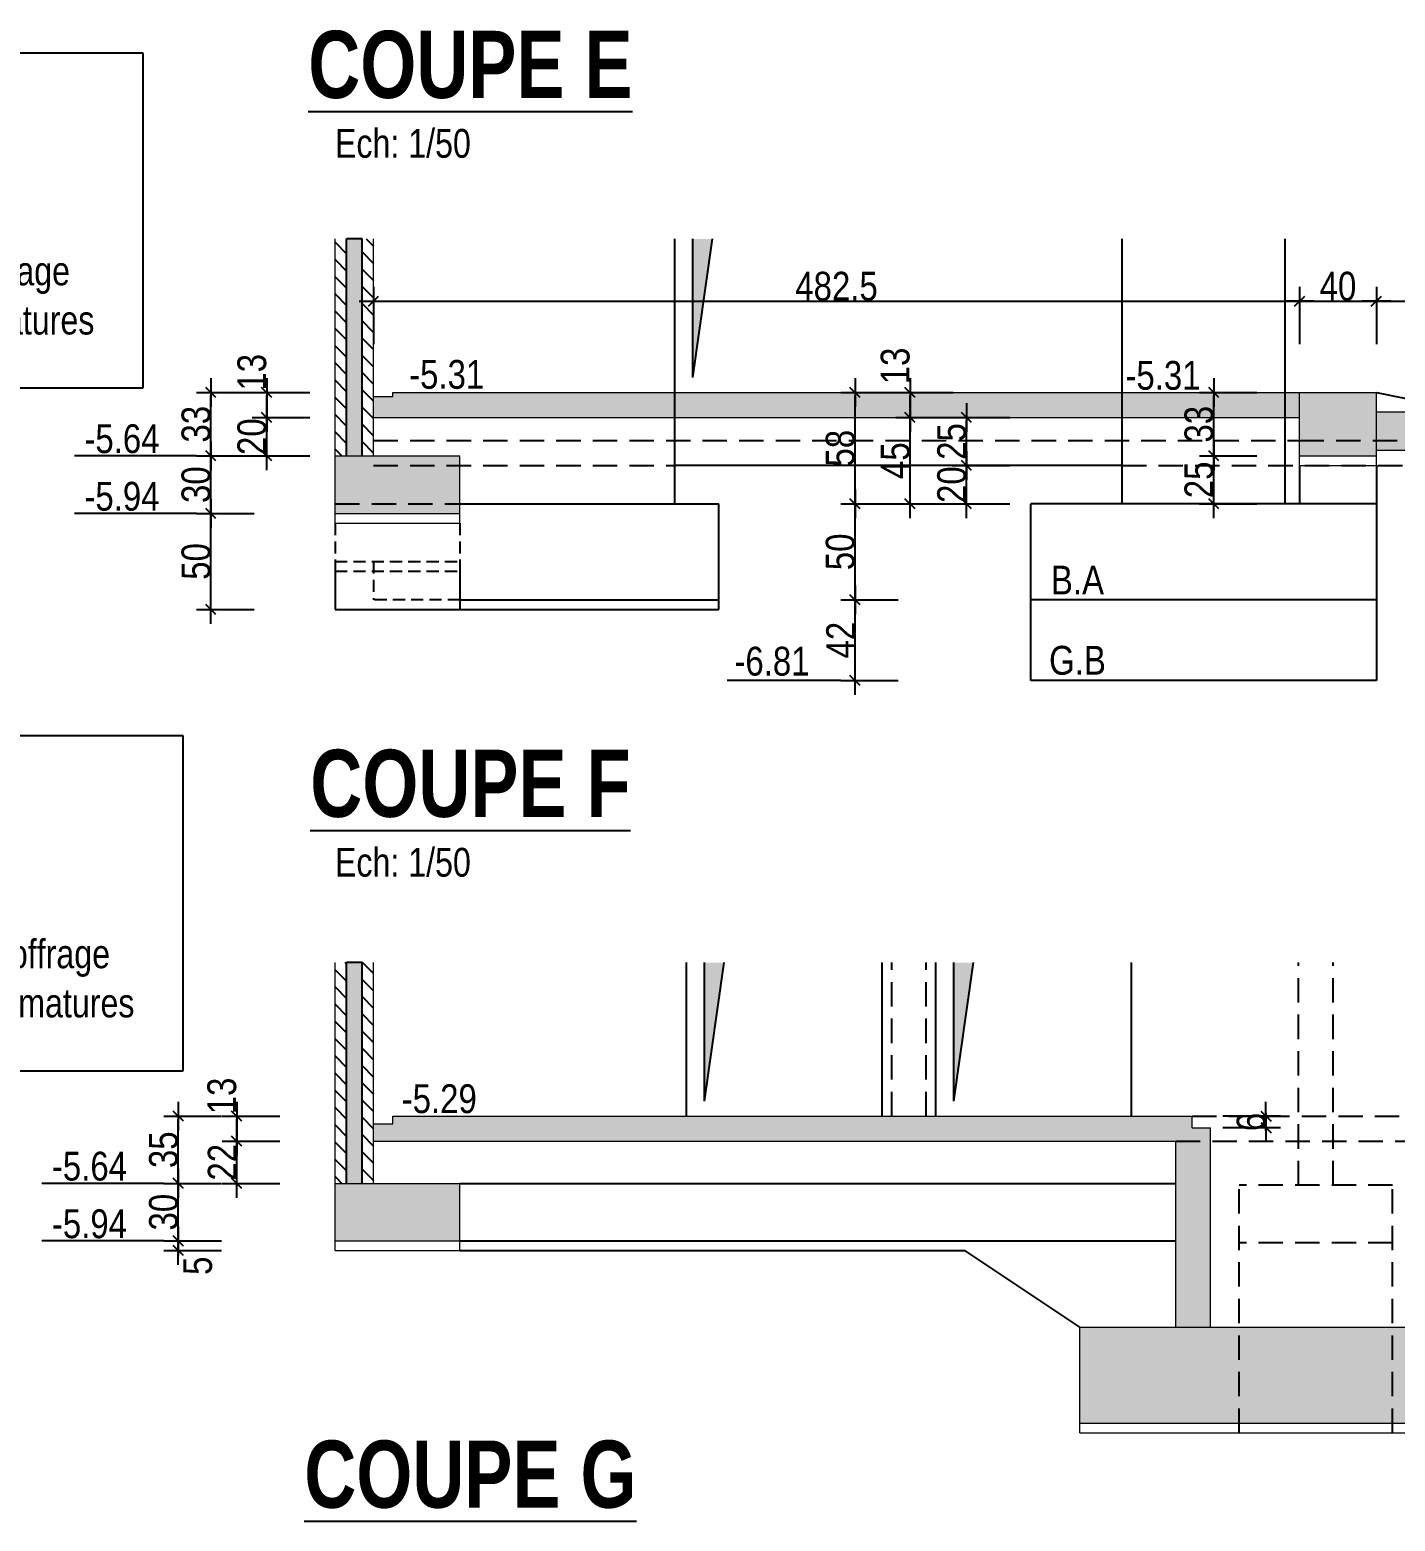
# Model space of a CAD drawing. Header units: centimetres. Extents: x 16433 to 114398, y -50094 to -12305.
# Drawn here: x 58659 to 59370, y -18329 to -17552 of the extents above; entities that cross this region are included whole.
import ezdxf
from ezdxf.enums import TextEntityAlignment as Align

# ---------------------------------------------------------------- set-up
doc = ezdxf.new("R2010")
doc.units = ezdxf.units.CM
doc.header["$LTSCALE"] = 0.5
doc.linetypes.add('CACHEX2', pattern=[19.05, 12.7, -6.35])
doc.layers.get('DEFPOINTS').update_dxf_attribs({"linetype": 'CONTINUOUS'})
for name, color, linetype in [('01_cote_gen', 4, 'CONTINUOUS'), ('01_linteaux', 2, 'CONTINUOUS'), ('01_poch_murs', 253, 'CONTINUOUS'), ('01_texte', 230, 'CONTINUOUS'), ('AA_COTES', 2, 'CONTINUOUS')]:
    doc.layers.add(name, color=color, linetype=linetype)
doc.layers.add('01_murs_coup', color=5, linetype='CONTINUOUS', lineweight=60)
doc.styles.add('ARIAL NA', font='ARIALN.TTF')
doc.styles.add('impact', font='impact.ttf')
doc.styles.add('MATTE_TXT', font='arial.ttf')
doc.styles.add('STYLE2', font='ARIALN.TTF')
doc.dimstyles.new('JB50', dxfattribs={"dimscale": 0.1, "dimtxt": 150, "dimasz": 15, "dimexe": 0.1, "dimexo": 0.1, "dimgap": 0.09, "dimtad": 1, "dimdec": 1, "dimdsep": 46, "dimtxsty": 'STYLE2', "dimblk1": 'BOND_G', "dimblk2": 'BOND_D', "dimsah": 1, "dimcen": 1.5, "dimdle": 0.01, "dimse1": 1, "dimse2": 1, "dimclrd": 4, "dimclre": 2, "dimclrt": 6, "dimazin": 2, "dimtfac": 2.333333, "dimtdec": 1, "dimtix": 1, "dimtmove": 2, "dimatfit": 3, "dimldrblk": 'BOND_G', "dimfxl": 1, "dimtolj": 1, "dimtzin": 0, "dimarcsym": 0})

# ---------------------------------------------------------------- blocks, each defined once
blk = doc.blocks.new('BOND_G')
at = {"layer": 'AA_COTES', "color": 0}
for p, q in [((0, -5), (0, 15)), ((5, 0), (-5, 0)), ((1.77, 1.77), (-1.77, -1.77))]:
    blk.add_line(p, q, dxfattribs=at)
blk = doc.blocks.new('BOND_D')
at = {"layer": 'AA_COTES', "color": 0}
for p, q in [((5, 0), (-5, 0)), ((-1.77, -1.77), (1.77, 1.77)), ((0, 5), (0, -15))]:
    blk.add_line(p, q, dxfattribs=at)
blk = doc.blocks.new('*D1518')
at = {"layer": '01_cote_gen', "color": 4, "lineweight": -2, "transparency": 16777216}
blk.add_line((58736.19, -18181.49), (58736.19, -18154.49), dxfattribs=at)
at = {"layer": 'DEFPOINTS', "color": 0, "transparency": 16777216}
for p in [(58736.19, -18152.99), (58789.09, -18152.99), (58758.69, -18182.99)]:
    blk.add_point(p, dxfattribs=at)
at = {"layer": '01_cote_gen', "color": 4, "lineweight": -2, "transparency": 16777216, "xscale": 1.5, "yscale": 1.5, "zscale": 1.5}
for name, p, rotation in [('BOND_D', (58736.19, -18152.99), 90), ('BOND_G', (58736.19, -18182.99), 270)]:
    blk.add_blockref(name, p, dxfattribs=dict(at, rotation=rotation))
at = {"layer": '01_cote_gen', "color": 6, "transparency": 16777216, "insert": (58728.52, -18167.99), "char_height": 15, "attachment_point": 5, "rotation": 90, "style": 'STYLE2'}
blk.add_mtext('\\A1;30', dxfattribs=at)
blk = doc.blocks.new('*D1519')
at = {"layer": '01_cote_gen', "color": 4, "lineweight": -2, "transparency": 16777216}
blk.add_line((58766.59, -18151.49), (58766.59, -18132.49), dxfattribs=at)
at = {"layer": 'DEFPOINTS', "color": 0, "transparency": 16777216}
for p in [(58766.59, -18130.99), (58890.99, -18130.99), (58789.09, -18152.99)]:
    blk.add_point(p, dxfattribs=at)
at = {"layer": '01_cote_gen', "color": 4, "lineweight": -2, "transparency": 16777216, "xscale": 1.5, "yscale": 1.5, "zscale": 1.5}
for name, p, rotation in [('BOND_D', (58766.59, -18130.99), 90), ('BOND_G', (58766.59, -18152.99), 270)]:
    blk.add_blockref(name, p, dxfattribs=dict(at, rotation=rotation))
at = {"layer": '01_cote_gen', "color": 6, "transparency": 16777216, "insert": (58759.05, -18141.99), "char_height": 15, "attachment_point": 5, "rotation": 90, "style": 'STYLE2'}
blk.add_mtext('\\A1;22', dxfattribs=at)
blk = doc.blocks.new('*D1520')
at = {"layer": '01_cote_gen', "color": 4, "lineweight": -2, "transparency": 16777216}
blk.add_line((58736.19, -18151.49), (58736.19, -18119.49), dxfattribs=at)
at = {"layer": 'DEFPOINTS', "color": 0, "transparency": 16777216}
for p in [(58736.19, -18117.99), (58789.09, -18117.99), (58789.09, -18152.99)]:
    blk.add_point(p, dxfattribs=at)
at = {"layer": '01_cote_gen', "color": 4, "lineweight": -2, "transparency": 16777216, "xscale": 1.5, "yscale": 1.5, "zscale": 1.5}
for name, p, rotation in [('BOND_D', (58736.19, -18117.99), 90), ('BOND_G', (58736.19, -18152.99), 270)]:
    blk.add_blockref(name, p, dxfattribs=dict(at, rotation=rotation))
at = {"layer": '01_cote_gen', "color": 6, "transparency": 16777216, "insert": (58728.52, -18135.49), "char_height": 15, "attachment_point": 5, "rotation": 90, "style": 'STYLE2'}
blk.add_mtext('\\A1;35', dxfattribs=at)
blk = doc.blocks.new('*D1521')
at = {"layer": '01_cote_gen', "color": 4, "lineweight": -2, "transparency": 16777216}
blk.add_line((58736.19, -18186.49), (58736.19, -18184.49), dxfattribs=at)
at = {"layer": 'DEFPOINTS', "color": 0, "transparency": 16777216}
for p in [(58736.19, -18182.99), (58758.69, -18182.99), (58758.69, -18187.99)]:
    blk.add_point(p, dxfattribs=at)
at = {"layer": '01_cote_gen', "color": 4, "lineweight": -2, "transparency": 16777216, "xscale": 1.5, "yscale": 1.5, "zscale": 1.5}
for name, p, rotation in [('BOND_D', (58736.19, -18182.99), 90), ('BOND_G', (58736.19, -18187.99), 270)]:
    blk.add_blockref(name, p, dxfattribs=dict(at, rotation=rotation))
at = {"layer": '01_cote_gen', "color": 6, "transparency": 16777216, "insert": (58746.33, -18195.91), "char_height": 15, "attachment_point": 5, "rotation": 90, "style": 'STYLE2'}
blk.add_mtext('\\A1;5', dxfattribs=at)
blk = doc.blocks.new('*D1522')
at = {"layer": '01_cote_gen', "color": 4, "lineweight": -2, "transparency": 16777216}
blk.add_line((58766.59, -18129.49), (58766.59, -18119.49), dxfattribs=at)
at = {"layer": 'DEFPOINTS', "color": 0, "transparency": 16777216}
for p in [(58766.59, -18117.99), (58789.09, -18117.99), (58783.47, -18130.99)]:
    blk.add_point(p, dxfattribs=at)
at = {"layer": '01_cote_gen', "color": 4, "lineweight": -2, "transparency": 16777216, "xscale": 1.5, "yscale": 1.5, "zscale": 1.5}
for name, p, rotation in [('BOND_D', (58766.59, -18117.99), 90), ('BOND_G', (58766.59, -18130.99), 270)]:
    blk.add_blockref(name, p, dxfattribs=dict(at, rotation=rotation))
at = {"layer": '01_cote_gen', "color": 6, "transparency": 16777216, "insert": (58758.92, -18107.46), "char_height": 15, "attachment_point": 5, "rotation": 90, "style": 'STYLE2'}
blk.add_mtext('\\A1;13', dxfattribs=at)
blk = doc.blocks.new('*D1523')
at = {"layer": '01_cote_gen', "color": 4, "lineweight": -2, "transparency": 16777216}
for p, q in [((59302.88, -18116.49), (59302.88, -18114.99)), ((59302.88, -18123.99), (59302.88, -18117.99)), ((59302.88, -18125.49), (59302.88, -18126.99))]:
    blk.add_line(p, q, dxfattribs=at)
at = {"layer": 'DEFPOINTS', "color": 0, "transparency": 16777216}
for p in [(59240.45, -18123.99), (59249.05, -18117.99), (59302.88, -18117.99)]:
    blk.add_point(p, dxfattribs=at)
at = {"layer": '01_cote_gen', "color": 4, "lineweight": -2, "transparency": 16777216, "xscale": 1.5, "yscale": 1.5, "zscale": 1.5}
for name, p, rotation in [('BOND_D', (59302.88, -18117.99), 270), ('BOND_G', (59302.88, -18123.99), 90)]:
    blk.add_blockref(name, p, dxfattribs=dict(at, rotation=rotation))
at = {"layer": '01_cote_gen', "color": 6, "transparency": 16777216, "insert": (59295.21, -18120.99), "char_height": 15, "attachment_point": 5, "rotation": 90, "style": 'STYLE2'}
blk.add_mtext('\\A1;6', dxfattribs=at)
blk = doc.blocks.new('*D1532')
at = {"layer": '01_cote_gen', "color": 4, "lineweight": -2, "transparency": 16777216}
blk.add_line((58753.13, -17772.51), (58753.13, -17742.51), dxfattribs=at)
at = {"layer": 'DEFPOINTS', "color": 0, "transparency": 16777216}
for p in [(58753.13, -17741.01), (58832.81, -17741.01), (58828.75, -17774.01)]:
    blk.add_point(p, dxfattribs=at)
at = {"layer": '01_cote_gen', "color": 4, "lineweight": -2, "transparency": 16777216, "xscale": 1.5, "yscale": 1.5, "zscale": 1.5}
for name, p, rotation in [('BOND_D', (58753.13, -17741.01), 90), ('BOND_G', (58753.13, -17774.01), 270)]:
    blk.add_blockref(name, p, dxfattribs=dict(at, rotation=rotation))
at = {"layer": '01_cote_gen', "color": 6, "transparency": 16777216, "insert": (58745.46, -17757.51), "char_height": 15, "attachment_point": 5, "rotation": 90, "style": 'STYLE2'}
blk.add_mtext('\\A1;33', dxfattribs=at)
blk = doc.blocks.new('*D1533')
at = {"layer": '01_cote_gen', "color": 4, "lineweight": -2, "transparency": 16777216}
blk.add_line((58753.13, -17802.51), (58753.13, -17775.51), dxfattribs=at)
at = {"layer": 'DEFPOINTS', "color": 0, "transparency": 16777216}
for p in [(58753.13, -17774.01), (58793.7, -17774.01), (58793.7, -17804.01)]:
    blk.add_point(p, dxfattribs=at)
at = {"layer": '01_cote_gen', "color": 4, "lineweight": -2, "transparency": 16777216, "xscale": 1.5, "yscale": 1.5, "zscale": 1.5}
for name, p, rotation in [('BOND_D', (58753.13, -17774.01), 90), ('BOND_G', (58753.13, -17804.01), 270)]:
    blk.add_blockref(name, p, dxfattribs=dict(at, rotation=rotation))
at = {"layer": '01_cote_gen', "color": 6, "transparency": 16777216, "insert": (58745.46, -17789.01), "char_height": 15, "attachment_point": 5, "rotation": 90, "style": 'STYLE2'}
blk.add_mtext('\\A1;30', dxfattribs=at)
blk = doc.blocks.new('*D1534')
at = {"layer": '01_cote_gen', "color": 4, "lineweight": -2, "transparency": 16777216}
blk.add_line((58753.13, -17852.51), (58753.13, -17805.51), dxfattribs=at)
at = {"layer": 'DEFPOINTS', "color": 0, "transparency": 16777216}
for p in [(58753.13, -17804.01), (58793.7, -17804.01), (58793.7, -17854.01)]:
    blk.add_point(p, dxfattribs=at)
at = {"layer": '01_cote_gen', "color": 4, "lineweight": -2, "transparency": 16777216, "xscale": 1.5, "yscale": 1.5, "zscale": 1.5}
for name, p, rotation in [('BOND_D', (58753.13, -17804.01), 90), ('BOND_G', (58753.13, -17854.01), 270)]:
    blk.add_blockref(name, p, dxfattribs=dict(at, rotation=rotation))
at = {"layer": '01_cote_gen', "color": 6, "transparency": 16777216, "insert": (58745.46, -17829.01), "char_height": 15, "attachment_point": 5, "rotation": 90, "style": 'STYLE2'}
blk.add_mtext('\\A1;50', dxfattribs=at)
blk = doc.blocks.new('*D1535')
at = {"layer": '01_cote_gen', "color": 4, "lineweight": -2, "transparency": 16777216}
blk.add_line((58782.23, -17772.51), (58782.23, -17755.51), dxfattribs=at)
at = {"layer": 'DEFPOINTS', "color": 0, "transparency": 16777216}
for p in [(58782.23, -17754.01), (58855.87, -17754.01), (58855.87, -17774.01)]:
    blk.add_point(p, dxfattribs=at)
at = {"layer": '01_cote_gen', "color": 4, "lineweight": -2, "transparency": 16777216, "xscale": 1.5, "yscale": 1.5, "zscale": 1.5}
for name, p, rotation in [('BOND_D', (58782.23, -17754.01), 90), ('BOND_G', (58782.23, -17774.01), 270)]:
    blk.add_blockref(name, p, dxfattribs=dict(at, rotation=rotation))
at = {"layer": '01_cote_gen', "color": 6, "transparency": 16777216, "insert": (58774.56, -17764.01), "char_height": 15, "attachment_point": 5, "rotation": 90, "style": 'STYLE2'}
blk.add_mtext('\\A1;20', dxfattribs=at)
blk = doc.blocks.new('*D1536')
at = {"layer": '01_cote_gen', "color": 4, "lineweight": -2, "transparency": 16777216}
blk.add_line((58782.23, -17752.51), (58782.23, -17742.51), dxfattribs=at)
at = {"layer": 'DEFPOINTS', "color": 0, "transparency": 16777216}
for p in [(58782.23, -17741.01), (58859.98, -17741.01), (58859.98, -17754.01)]:
    blk.add_point(p, dxfattribs=at)
at = {"layer": '01_cote_gen', "color": 4, "lineweight": -2, "transparency": 16777216, "xscale": 1.5, "yscale": 1.5, "zscale": 1.5}
for name, p, rotation in [('BOND_D', (58782.23, -17741.01), 90), ('BOND_G', (58782.23, -17754.01), 270)]:
    blk.add_blockref(name, p, dxfattribs=dict(at, rotation=rotation))
at = {"layer": '01_cote_gen', "color": 6, "transparency": 16777216, "insert": (58774.56, -17730.46), "char_height": 15, "attachment_point": 5, "rotation": 90, "style": 'STYLE2'}
blk.add_mtext('\\A1;13', dxfattribs=at)
blk = doc.blocks.new('*D1537')
at = {"layer": '01_cote_gen', "color": 4, "lineweight": -2, "transparency": 16777216}
blk.add_line((59088.8, -17797.51), (59088.8, -17742.51), dxfattribs=at)
at = {"layer": 'DEFPOINTS', "color": 0, "transparency": 16777216}
for p in [(59088.8, -17741.01), (59140.15, -17741.01), (59160.4, -17799.01)]:
    blk.add_point(p, dxfattribs=at)
at = {"layer": '01_cote_gen', "color": 4, "lineweight": -2, "transparency": 16777216, "xscale": 1.5, "yscale": 1.5, "zscale": 1.5}
for name, p, rotation in [('BOND_D', (59088.8, -17741.01), 90), ('BOND_G', (59088.8, -17799.01), 270)]:
    blk.add_blockref(name, p, dxfattribs=dict(at, rotation=rotation))
at = {"layer": '01_cote_gen', "color": 6, "transparency": 16777216, "insert": (59081.14, -17770.01), "char_height": 15, "attachment_point": 5, "rotation": 90, "style": 'STYLE2'}
blk.add_mtext('\\A1;58', dxfattribs=at)
blk = doc.blocks.new('*D1538')
at = {"layer": '01_cote_gen', "color": 4, "lineweight": -2, "transparency": 16777216}
blk.add_line((59117.43, -17797.51), (59117.43, -17755.51), dxfattribs=at)
at = {"layer": 'DEFPOINTS', "color": 0, "transparency": 16777216}
for p in [(59117.43, -17754.01), (59149.89, -17754.01), (59160.4, -17799.01)]:
    blk.add_point(p, dxfattribs=at)
at = {"layer": '01_cote_gen', "color": 4, "lineweight": -2, "transparency": 16777216, "xscale": 1.5, "yscale": 1.5, "zscale": 1.5}
for name, p, rotation in [('BOND_D', (59117.43, -17754.01), 90), ('BOND_G', (59117.43, -17799.01), 270)]:
    blk.add_blockref(name, p, dxfattribs=dict(at, rotation=rotation))
at = {"layer": '01_cote_gen', "color": 6, "transparency": 16777216, "insert": (59109.79, -17776.51), "char_height": 15, "attachment_point": 5, "rotation": 90, "style": 'STYLE2'}
blk.add_mtext('\\A1;45', dxfattribs=at)
blk = doc.blocks.new('*D1539')
at = {"layer": '01_cote_gen', "color": 4, "lineweight": -2, "transparency": 16777216}
blk.add_line((59117.43, -17752.51), (59117.43, -17742.51), dxfattribs=at)
at = {"layer": 'DEFPOINTS', "color": 0, "transparency": 16777216}
for p in [(59117.43, -17741.01), (59128.35, -17741.01), (59128.35, -17754.01)]:
    blk.add_point(p, dxfattribs=at)
at = {"layer": '01_cote_gen', "color": 4, "lineweight": -2, "transparency": 16777216, "xscale": 1.5, "yscale": 1.5, "zscale": 1.5}
for name, p, rotation in [('BOND_D', (59117.43, -17741.01), 90), ('BOND_G', (59117.43, -17754.01), 270)]:
    blk.add_blockref(name, p, dxfattribs=dict(at, rotation=rotation))
at = {"layer": '01_cote_gen', "color": 6, "transparency": 16777216, "insert": (59109.76, -17727.16), "char_height": 15, "attachment_point": 5, "rotation": 90, "style": 'STYLE2'}
blk.add_mtext('\\A1;13', dxfattribs=at)
blk = doc.blocks.new('*D1540')
at = {"layer": '01_cote_gen', "color": 4, "lineweight": -2, "transparency": 16777216}
blk.add_line((59146.88, -17797.51), (59146.88, -17780.51), dxfattribs=at)
at = {"layer": 'DEFPOINTS', "color": 0, "transparency": 16777216}
for p in [(59146.88, -17779.01), (59157.63, -17779.01), (59160.4, -17799.01)]:
    blk.add_point(p, dxfattribs=at)
at = {"layer": '01_cote_gen', "color": 4, "lineweight": -2, "transparency": 16777216, "xscale": 1.5, "yscale": 1.5, "zscale": 1.5}
for name, p, rotation in [('BOND_D', (59146.88, -17779.01), 90), ('BOND_G', (59146.88, -17799.01), 270)]:
    blk.add_blockref(name, p, dxfattribs=dict(at, rotation=rotation))
at = {"layer": '01_cote_gen', "color": 6, "transparency": 16777216, "insert": (59139.21, -17789.01), "char_height": 15, "attachment_point": 5, "rotation": 90, "style": 'STYLE2'}
blk.add_mtext('\\A1;20', dxfattribs=at)
blk = doc.blocks.new('*D1541')
at = {"layer": '01_cote_gen', "color": 4, "lineweight": -2, "transparency": 16777216}
blk.add_line((59146.88, -17777.51), (59146.88, -17755.51), dxfattribs=at)
at = {"layer": 'DEFPOINTS', "color": 0, "transparency": 16777216}
for p in [(59146.88, -17754.01), (59161.95, -17754.01), (59161.95, -17779.01)]:
    blk.add_point(p, dxfattribs=at)
at = {"layer": '01_cote_gen', "color": 4, "lineweight": -2, "transparency": 16777216, "xscale": 1.5, "yscale": 1.5, "zscale": 1.5}
for name, p, rotation in [('BOND_D', (59146.88, -17754.01), 90), ('BOND_G', (59146.88, -17779.01), 270)]:
    blk.add_blockref(name, p, dxfattribs=dict(at, rotation=rotation))
at = {"layer": '01_cote_gen', "color": 6, "transparency": 16777216, "insert": (59139.21, -17766.51), "char_height": 15, "attachment_point": 5, "rotation": 90, "style": 'STYLE2'}
blk.add_mtext('\\A1;25', dxfattribs=at)
blk = doc.blocks.new('*D1574')
at = {"layer": '01_cote_gen', "color": 4, "lineweight": -2, "transparency": 16777216}
blk.add_line((59275.7, -17797.51), (59275.7, -17775.51), dxfattribs=at)
at = {"layer": 'DEFPOINTS', "color": 0, "transparency": 16777216}
for p in [(59275.7, -17774.01), (59344.52, -17774.01), (59344.52, -17799.01)]:
    blk.add_point(p, dxfattribs=at)
at = {"layer": '01_cote_gen', "color": 4, "lineweight": -2, "transparency": 16777216, "xscale": 1.5, "yscale": 1.5, "zscale": 1.5}
for name, p, rotation in [('BOND_D', (59275.7, -17774.01), 90), ('BOND_G', (59275.7, -17799.01), 270)]:
    blk.add_blockref(name, p, dxfattribs=dict(at, rotation=rotation))
at = {"layer": '01_cote_gen', "color": 6, "transparency": 16777216, "insert": (59268.03, -17786.51), "char_height": 15, "attachment_point": 5, "rotation": 90, "style": 'STYLE2'}
blk.add_mtext('\\A1;25', dxfattribs=at)
blk = doc.blocks.new('*D1575')
at = {"layer": '01_cote_gen', "color": 4, "lineweight": -2, "transparency": 16777216}
blk.add_line((59275.7, -17772.51), (59275.7, -17742.51), dxfattribs=at)
at = {"layer": 'DEFPOINTS', "color": 0, "transparency": 16777216}
for p in [(59275.7, -17741.01), (59298.2, -17741.01), (59298.2, -17774.01)]:
    blk.add_point(p, dxfattribs=at)
at = {"layer": '01_cote_gen', "color": 4, "lineweight": -2, "transparency": 16777216, "xscale": 1.5, "yscale": 1.5, "zscale": 1.5}
for name, p, rotation in [('BOND_D', (59275.7, -17741.01), 90), ('BOND_G', (59275.7, -17774.01), 270)]:
    blk.add_blockref(name, p, dxfattribs=dict(at, rotation=rotation))
at = {"layer": '01_cote_gen', "color": 6, "transparency": 16777216, "insert": (59268.03, -17757.51), "char_height": 15, "attachment_point": 5, "rotation": 90, "style": 'STYLE2'}
blk.add_mtext('\\A1;33', dxfattribs=at)
blk = doc.blocks.new('*D1589')
at = {"layer": '01_cote_gen', "color": 4, "lineweight": -2, "transparency": 16777216}
blk.add_line((58839.39, -17693.38), (59318.9, -17693.38), dxfattribs=at)
at = {"layer": 'DEFPOINTS', "color": 0, "transparency": 16777216}
for p in [(59320.4, -17693.38), (58837.89, -17705.18), (59320.4, -17766.01)]:
    blk.add_point(p, dxfattribs=at)
at = {"layer": '01_cote_gen', "color": 4, "lineweight": -2, "transparency": 16777216, "xscale": 1.5, "yscale": 1.5, "zscale": 1.5, "rotation": 180}
blk.add_blockref('BOND_G', (58837.89, -17693.38), dxfattribs=at)
at = {"layer": '01_cote_gen', "color": 4, "lineweight": -2, "transparency": 16777216, "xscale": 1.5, "yscale": 1.5, "zscale": 1.5}
blk.add_blockref('BOND_D', (59320.4, -17693.38), dxfattribs=at)
at = {"layer": '01_cote_gen', "color": 6, "transparency": 16777216, "insert": (59079.14, -17685.71), "char_height": 15, "attachment_point": 5, "style": 'STYLE2'}
blk.add_mtext('\\A1;482.5', dxfattribs=at)
blk = doc.blocks.new('*D1590')
at = {"layer": '01_cote_gen', "color": 4, "lineweight": -2, "transparency": 16777216}
blk.add_line((59321.9, -17693.38), (59358.9, -17693.38), dxfattribs=at)
at = {"layer": 'DEFPOINTS', "color": 0, "transparency": 16777216}
for p in [(59360.4, -17693.38), (59320.4, -17741.01), (59360.4, -17741.01)]:
    blk.add_point(p, dxfattribs=at)
at = {"layer": '01_cote_gen', "color": 4, "lineweight": -2, "transparency": 16777216, "xscale": 1.5, "yscale": 1.5, "zscale": 1.5, "rotation": 180}
blk.add_blockref('BOND_G', (59320.4, -17693.38), dxfattribs=at)
at = {"layer": '01_cote_gen', "color": 4, "lineweight": -2, "transparency": 16777216, "xscale": 1.5, "yscale": 1.5, "zscale": 1.5}
blk.add_blockref('BOND_D', (59360.4, -17693.38), dxfattribs=at)
at = {"layer": '01_cote_gen', "color": 6, "transparency": 16777216, "insert": (59340.4, -17685.71), "char_height": 15, "attachment_point": 5, "style": 'STYLE2'}
blk.add_mtext('\\A1;40', dxfattribs=at)
blk = doc.blocks.new('*D1591')
at = {"layer": '01_cote_gen', "color": 4, "lineweight": -2, "transparency": 16777216}
blk.add_line((59361.9, -17693.38), (59808.9, -17693.38), dxfattribs=at)
at = {"layer": 'DEFPOINTS', "color": 0, "transparency": 16777216}
for p in [(59810.4, -17693.38), (59360.4, -17715.88), (59810.4, -17741.01)]:
    blk.add_point(p, dxfattribs=at)
at = {"layer": '01_cote_gen', "color": 4, "lineweight": -2, "transparency": 16777216, "xscale": 1.5, "yscale": 1.5, "zscale": 1.5, "rotation": 180}
blk.add_blockref('BOND_G', (59360.4, -17693.38), dxfattribs=at)
at = {"layer": '01_cote_gen', "color": 4, "lineweight": -2, "transparency": 16777216, "xscale": 1.5, "yscale": 1.5, "zscale": 1.5}
blk.add_blockref('BOND_D', (59810.4, -17693.38), dxfattribs=at)
at = {"layer": '01_cote_gen', "color": 6, "transparency": 16777216, "insert": (59585.4, -17685.71), "char_height": 15, "attachment_point": 5, "style": 'STYLE2'}
blk.add_mtext('\\A1;450', dxfattribs=at)
blk = doc.blocks.new('*D1605')
at = {"layer": '01_cote_gen', "color": 4, "lineweight": -2, "transparency": 16777216}
blk.add_line((59088.8, -17847.51), (59088.8, -17800.51), dxfattribs=at)
at = {"layer": 'DEFPOINTS', "color": 0, "transparency": 16777216}
for p in [(59088.8, -17799.01), (59184.08, -17799.01), (59184.08, -17849.01)]:
    blk.add_point(p, dxfattribs=at)
at = {"layer": '01_cote_gen', "color": 4, "lineweight": -2, "transparency": 16777216, "xscale": 1.5, "yscale": 1.5, "zscale": 1.5}
for name, p, rotation in [('BOND_D', (59088.8, -17799.01), 90), ('BOND_G', (59088.8, -17849.01), 270)]:
    blk.add_blockref(name, p, dxfattribs=dict(at, rotation=rotation))
at = {"layer": '01_cote_gen', "color": 6, "transparency": 16777216, "insert": (59081.14, -17824.01), "char_height": 15, "attachment_point": 5, "rotation": 90, "style": 'STYLE2'}
blk.add_mtext('\\A1;50', dxfattribs=at)
blk = doc.blocks.new('*D1606')
at = {"layer": '01_cote_gen', "color": 4, "lineweight": -2, "transparency": 16777216}
blk.add_line((59088.8, -17889.51), (59088.8, -17850.51), dxfattribs=at)
at = {"layer": 'DEFPOINTS', "color": 0, "transparency": 16777216}
for p in [(59088.8, -17849.01), (59204.77, -17849.01), (59204.77, -17891.01)]:
    blk.add_point(p, dxfattribs=at)
at = {"layer": '01_cote_gen', "color": 4, "lineweight": -2, "transparency": 16777216, "xscale": 1.5, "yscale": 1.5, "zscale": 1.5}
for name, p, rotation in [('BOND_D', (59088.8, -17849.01), 90), ('BOND_G', (59088.8, -17891.01), 270)]:
    blk.add_blockref(name, p, dxfattribs=dict(at, rotation=rotation))
at = {"layer": '01_cote_gen', "color": 6, "transparency": 16777216, "insert": (59081.26, -17870.01), "char_height": 15, "attachment_point": 5, "rotation": 90, "style": 'STYLE2'}
blk.add_mtext('\\A1;42', dxfattribs=at)

msp = doc.modelspace()

# ---------------------------------------------------------------- hatches: boundary and pattern name
at = {"layer": '01_linteaux'}
h = msp.add_hatch(dxfattribs=at)
h.set_pattern_fill('ANSI31', color=256, scale=2, angle=-90)
h.set_pattern_definition([(315, (-6428.507, 131.9855), (4.49012806, 4.49012806), [])])
h.paths.add_polyline_path([(58823.895, -17661.081), (58817.895, -17661.081), (58817.895, -17774.015), (58823.895, -17774.015)])
h.paths.add_polyline_path([(58837.895, -17660.983), (58831.895, -17660.983), (58831.895, -17774.015), (58837.895, -17774.015)])
h = msp.add_hatch(dxfattribs=at)
h.set_pattern_fill('ANSI31', color=256, scale=2, angle=-90)
h.set_pattern_definition([(315, (-6428.507, -246.988), (4.49012806, 4.49012806), [])])
h.paths.add_polyline_path([(58823.895, -18037.989), (58817.895, -18037.989), (58817.895, -18152.989), (58823.895, -18152.989)])
h.paths.add_polyline_path([(58837.895, -18037.989), (58831.895, -18037.989), (58831.895, -18152.989), (58837.895, -18152.989)])
at = {"layer": '01_poch_murs'}
h = msp.add_hatch(color=256, dxfattribs=at)
h.dxf.hatch_style = 1
h.paths.add_polyline_path([(58831.892, -17661.015), (58823.892, -17661.015), (58823.892, -17774.015), (58831.892, -17774.015)])
h = msp.add_hatch(color=256, dxfattribs=at)
h.dxf.hatch_style = 1
h.paths.add_polyline_path([(60797.903, -17754.015), (60777.903, -17754.015)], flags=17)
h.paths.add_polyline_path([(60767.903, -17689.79), (60357.894, -17689.79), (60357.894, -17707.015), (60767.903, -17707.015)])
h.paths.add_polyline_path([(60777.903, -17721.015), (60357.894, -17721.015), (60357.894, -17734.015), (60777.903, -17734.015)])
h.paths.add_polyline_path([(60797.903, -17754.015), (60732.903, -17754.015), (60732.903, -17784.015), (60797.903, -17784.015)])
h.paths.add_polyline_path([(60377.894, -17774.015), (60317.894, -17774.015), (60317.894, -17804.015), (60377.894, -17804.015)])
h.paths.add_polyline_path([(60357.894, -17774.015), (60337.894, -17774.015), (60337.894, -17774.015), (60357.894, -17774.015)], flags=16)
h.paths.add_polyline_path([(60337.894, -17741.015), (59850.396, -17741.015), (59850.396, -17754.015), (60337.894, -17754.015)])
h.paths.add_polyline_path([(59850.396, -17741.015), (59810.396, -17741.015), (59810.396, -17774.015), (59850.396, -17774.015)])
h.paths.add_polyline_path([(59810.396, -17751.015), (59360.401, -17751.015), (59360.401, -17771.015), (59810.396, -17771.015)])
h = msp.add_hatch(color=256, dxfattribs=at)
h.dxf.hatch_style = 1
h.paths.add_polyline_path([(58882.892, -17774.015), (58817.892, -17774.015), (58817.892, -17804.015), (58882.892, -17804.015)])
h.paths.add_polyline_path([(59320.396, -17741.015), (58847.892, -17741.015), (58847.892, -17743.015), (58837.892, -17743.015), (58837.892, -17754.015), (59320.396, -17754.015)])
h.paths.add_polyline_path([(59360.401, -17741.015), (59320.396, -17741.015), (59320.396, -17754.015), (59320.396, -17774.015), (59360.401, -17774.015)])
h = msp.add_hatch(color=256, dxfattribs=at)
h.dxf.hatch_style = 1
h.paths.add_polyline_path([(58831.895, -18037.989), (58823.895, -18037.989), (58823.895, -18152.989), (58831.895, -18152.989)])
h = msp.add_hatch(color=256, dxfattribs=at)
h.dxf.hatch_style = 1
h.paths.add_polyline_path([(59524.901, -18227.989), (59205.901, -18227.989), (59205.901, -18277.989), (59524.901, -18277.989)])
h.paths.add_polyline_path([(59273.901, -18123.989), (59264.401, -18123.989), (59264.401, -18117.989), (58847.895, -18117.989), (58847.895, -18121.989), (58837.895, -18121.989), (58837.895, -18130.989), (59255.901, -18130.989), (59255.901, -18227.989), (59273.901, -18227.989)])
h.paths.add_polyline_path([(58882.895, -18152.989), (58817.895, -18152.989), (58817.895, -18182.989), (58882.895, -18182.989)])
h.paths.add_polyline_path([(59850.396, -18121.132), (59622.896, -18122.989), (59616.896, -18122.989), (59616.896, -18126.989), (59612.896, -18126.989), (59612.896, -18152.989), (59572.896, -18152.989), (59572.896, -18126.989), (59568.896, -18126.989), (59568.896, -18122.989), (59562.896, -18122.989), (59474.901, -18120.989), (59474.901, -18140.994), (59562.896, -18142.994), (59562.896, -18162.989), (59622.896, -18162.989), (59622.896, -18142.989), (59810.396, -18141.459), (59810.396, -18153.989), (59850.396, -18153.989)])
h.paths.add_polyline_path([(60604.414, -18106.989), (60600.414, -18106.989), (60600.414, -18102.989), (60357.894, -18099.989), (59867.898, -18120.989), (59850.396, -18121.132), (59850.396, -18134.132), (59868.23, -18133.986), (60358.451, -18112.977), (60594.414, -18115.896), (60594.414, -18142.989), (60654.414, -18142.989), (60654.414, -18115.906), (60862.896, -18112.99), (60862.896, -18101.989), (60852.896, -18101.989), (60852.896, -18099.989), (60648.414, -18102.989), (60648.414, -18106.989), (60644.414, -18106.989), (60644.414, -18132.989), (60604.414, -18132.989)])

# ---------------------------------------------------------------- linework, layer by layer
at = {"layer": '01_linteaux'}
for p, q in [((58823.892, -17774.015), (58823.892, -17661.015)), ((58831.892, -17774.015), (58831.892, -17661.015)), ((58994.902, -17799.015), (58994.902, -17661.015)), ((59227.898, -17799.015), (59227.898, -17661.015)), ((59312.894, -17799.015), (59312.894, -17661.015)), ((59360.401, -17741.015), (59410.4, -17751.015)), ((59227.898, -17779.015), (58994.902, -17779.015)), ((59320.396, -17779.015), (59320.396, -17799.015)), ((59360.401, -17779.015), (59360.401, -17799.015)), ((58882.892, -17799.015), (59017.892, -17799.015)), ((59017.892, -17854.015), (59017.892, -17799.015)), ((59180.396, -17891.015), (59180.396, -17799.015)), ((59360.401, -17799.015), (59180.396, -17799.015)), ((59360.401, -17799.015), (59360.401, -17891.015)), ((58817.892, -17834.015), (58817.892, -17854.015)), ((58882.892, -17834.015), (58882.892, -17854.015)), ((58882.892, -17849.015), (59017.892, -17849.015)), ((59360.401, -17849.015), (59180.396, -17849.015)), ((58817.892, -17854.015), (59017.892, -17854.015)), ((59360.401, -17891.015), (59180.396, -17891.015)), ((58823.895, -18152.989), (58823.895, -18037.989)), ((58831.895, -18152.989), (58831.895, -18037.989)), ((59000.894, -18117.989), (59000.894, -18037.989)), ((59102.894, -18117.989), (59102.894, -18037.989)), ((59130.894, -18117.989), (59130.894, -18037.989)), ((59232.894, -18117.989), (59232.894, -18037.989)), ((58882.895, -18152.989), (59255.901, -18152.989)), ((58882.895, -18182.989), (59255.901, -18182.989)), ((58882.895, -18187.989), (59145.901, -18187.989)), ((59205.901, -18227.989), (59145.901, -18187.989))]:
    msp.add_line(p, q, dxfattribs=at)
at = {"layer": '01_linteaux', "linetype": 'CACHEX2', "ltscale": 2}
for p, q in [((58837.892, -17766.015), (59320.396, -17766.015)), ((59320.396, -17766.015), (59810.396, -17766.015)), ((58837.892, -17779.015), (58994.902, -17779.015)), ((59227.898, -17779.015), (59810.396, -17779.015)), ((58817.892, -17799.015), (58882.892, -17799.015)), ((59107.894, -18117.989), (59107.894, -18037.989)), ((59125.894, -18117.989), (59125.894, -18037.989)), ((59319.894, -18153.989), (59319.894, -18037.989)), ((59337.894, -18153.989), (59337.894, -18037.989)), ((59264.401, -18117.989), (59474.901, -18117.989)), ((59255.901, -18130.989), (59474.901, -18130.989)), ((59288.894, -18282.989), (59288.894, -18153.989)), ((59368.879, -18153.989), (59288.894, -18153.989)), ((59368.879, -18282.989), (59368.879, -18153.989)), ((59368.879, -18183.989), (59288.894, -18183.989))]:
    msp.add_line(p, q, dxfattribs=at)
at = {"layer": '01_linteaux', "linetype": 'CACHEX2'}
for p, q in [((58817.892, -17809.015), (58817.892, -17834.015)), ((58882.892, -17809.015), (58882.892, -17834.015)), ((58817.892, -17829.015), (58882.892, -17829.015)), ((58837.892, -17829.015), (58837.892, -17849.015)), ((58817.892, -17834.015), (58882.892, -17834.015)), ((58882.892, -17849.015), (58837.892, -17849.015))]:
    msp.add_line(p, q, dxfattribs=at)
at = {"layer": '01_murs_coup', "linetype": 'Continuous', "lineweight": 0}
for p, q in [((58817.892, -17809.015), (58817.892, -17661.015)), ((58837.892, -17774.015), (58837.892, -17661.015)), ((58837.892, -17743.015), (58847.892, -17743.015)), ((58847.892, -17741.015), (59360.401, -17741.015)), ((58847.892, -17743.015), (58847.892, -17741.015)), ((59320.396, -17779.015), (59320.396, -17741.015)), ((59360.401, -17779.015), (59360.401, -17741.015)), ((59360.401, -17751.015), (59810.396, -17751.015)), ((58837.892, -17754.015), (59320.396, -17754.015)), ((58817.892, -17774.015), (58882.892, -17774.015)), ((58882.892, -17809.015), (58882.892, -17774.015)), ((59320.396, -17774.015), (59360.401, -17774.015)), ((59360.401, -17771.015), (59810.396, -17771.015)), ((59320.396, -17779.015), (59360.401, -17779.015)), ((58817.892, -17804.015), (58882.892, -17804.015)), ((58817.892, -17809.015), (58882.892, -17809.015)), ((58817.895, -18187.989), (58817.895, -18037.989)), ((58837.895, -18152.989), (58837.895, -18037.989)), ((58837.895, -18121.989), (58847.895, -18121.989)), ((58847.895, -18117.989), (59264.401, -18117.989)), ((58847.895, -18121.989), (58847.895, -18117.989)), ((59264.401, -18123.989), (59264.401, -18117.989)), ((59264.401, -18123.989), (59273.901, -18123.989)), ((59273.901, -18227.989), (59273.901, -18123.989)), ((58837.895, -18130.989), (59255.901, -18130.989)), ((59255.901, -18227.989), (59255.901, -18130.989)), ((58817.895, -18152.989), (58882.895, -18152.989)), ((58882.895, -18187.989), (58882.895, -18152.989)), ((58817.895, -18182.989), (58882.895, -18182.989)), ((58817.895, -18187.989), (58882.895, -18187.989)), ((59205.901, -18227.989), (59524.901, -18227.989)), ((59205.901, -18282.989), (59205.901, -18227.989)), ((59205.901, -18277.989), (59524.901, -18277.989)), ((59205.901, -18282.989), (59524.901, -18282.989))]:
    msp.add_line(p, q, dxfattribs=at)
at = {"layer": '01_poch_murs'}
for p, q in [((58831.892, -17661.015), (58823.892, -17661.015)), ((59004.343, -17733.114), (59004.343, -17661.015)), ((59004.343, -17733.114), (59014.584, -17661.015)), ((58831.895, -18037.989), (58823.895, -18037.989)), ((59010.335, -18110.087), (59010.335, -18037.989)), ((59010.335, -18110.087), (59020.576, -18037.989)), ((59140.335, -18110.087), (59140.335, -18037.989)), ((59140.335, -18110.087), (59150.576, -18037.989))]:
    msp.add_line(p, q, dxfattribs=at)
for points in [[(59004.343, -17661.015), (59004.343, -17733.114), (59014.584, -17661.015)], [(59010.335, -18037.989), (59010.335, -18110.087), (59020.576, -18037.989)], [(59140.335, -18037.989), (59140.335, -18110.087), (59150.576, -18037.989)]]:
    msp.add_solid(points, dxfattribs=at)
at = {"layer": '01_texte'}
for p, q in [((58394.503, -17564), (58717.749, -17564)), ((58717.749, -17564), (58717.749, -17738.741)), ((58717.749, -17738.741), (58394.503, -17738.741)), ((58745.627, -17774.015), (58682.091, -17774.015)), ((58745.627, -17804.015), (58682.091, -17804.015)), ((59081.304, -17891.015), (59022.098, -17891.015)), ((58415.374, -17919.745), (58738.621, -17919.745)), ((58738.621, -17919.745), (58738.621, -18094.485)), ((58738.621, -18094.485), (58415.374, -18094.485)), ((58728.689, -18152.989), (58665.154, -18152.989)), ((58728.689, -18182.989), (58665.154, -18182.989))]:
    msp.add_line(p, q, dxfattribs=at)

# ---------------------------------------------------------------- texts
at = {"layer": '01_texte', "style": 'impact'}
for s, p in [('%%UCOUPE E', (58888.38, -17598.083)), ('%%UCOUPE F', (58888.38, -17972.6)), ('%%UCOUPE G', (58888.38, -18332.474))]:
    msp.add_text(s, height=35, dxfattribs=at).set_placement(p, align=Align.BOTTOM_CENTER)
at = {"layer": '01_texte', "style": 'MATTE_TXT', "width": 0.8}
for s, p in [('Ech: 1/50', (58853.2, -17623.2)), ('Voir PLANS N° VBP1 ind 0 Coffrage', (58544.561, -17689.676)), ('  N° VBP2 ind 0 Armatures', (58593.149, -17715.281)), ('Ech: 1/50', (58853.2, -17997.717)), ('Voir PLANS N° VBP1 ind 0 Coffrage', (58565.432, -18045.42)), ('  N° VBP2 ind 0 Armatures', (58614.02, -18071.025))]:
    msp.add_text(s, height=15, dxfattribs=at).set_placement(p, align=Align.BOTTOM_CENTER)
at = {"layer": '01_texte', "style": 'ARIAL NA'}
for s, p in [('-5.31', (58856.441, -17739.055)), ('-5.31', (59229.64, -17739.56)), ('-5.64', (58687.243, -17772.56)), ('-5.94', (58687.243, -17802.56)), ('B.A', (59190.833, -17846.219)), ('-6.81', (59025.927, -17888.465)), ('G.B', (59189.879, -17888.003)), ('-5.29', (58852.567, -18116.391)), ('-5.64', (58670.305, -18151.534)), ('-5.94', (58670.305, -18181.534))]:
    msp.add_text(s, height=15, dxfattribs=at).set_placement(p)

# ---------------------------------------------------------------- dimensions: what is measured, and where the dimension line sits
at = {"layer": '01_cote_gen'}
for base, p1, p2, picture, middle in [((59320.396, -17693.377), (58837.892, -17705.18), (59320.396, -17766.015), '*D1589', (59079.144, -17685.709)), ((59360.401, -17693.377), (59320.396, -17741.015), (59360.401, -17741.015), '*D1590', (59340.398, -17685.709)), ((59810.396, -17693.377), (59360.401, -17715.877), (59810.396, -17741.015), '*D1591', (59585.399, -17685.709))]:
    dim = msp.add_linear_dim(base=base, p1=p1, p2=p2, dimstyle='JB50', dxfattribs=at)
    dim.commit()
    dim.dimension.update_dxf_attribs({"geometry": picture, "text_midpoint": middle})
for base, p1, p2, picture, middle in [((58782.225, -17741.015), (58859.977, -17754.015), (58859.977, -17741.015), '*D1536', (58774.557, -17730.462)), ((59117.428, -17741.015), (59128.346, -17754.015), (59128.346, -17741.015), '*D1539', (59109.76, -17727.165)), ((58766.589, -18117.989), (58783.468, -18130.989), (58789.089, -18117.989), '*D1522', (58758.922, -18107.456)), ((58736.189, -18182.989), (58758.689, -18187.989), (58758.689, -18182.989), '*D1521', (58746.334, -18195.907))]:
    dim = msp.add_linear_dim(base=base, p1=p1, p2=p2, angle=90, dimstyle='JB50', dxfattribs=at)
    dim.commit()
    dim.dimension.update_dxf_attribs({"geometry": picture, "text_midpoint": middle, "dimtype": 160})
for base, p1, p2, picture, middle in [((58753.127, -17741.015), (58828.753, -17774.015), (58832.812, -17741.015), '*D1532', (58745.459, -17757.515)), ((59088.804, -17741.015), (59160.404, -17799.015), (59140.15, -17741.015), '*D1537', (59081.136, -17770.015)), ((59275.699, -17741.015), (59298.199, -17774.015), (59298.199, -17741.015), '*D1575', (59268.031, -17757.515)), ((58782.225, -17754.015), (58855.873, -17774.015), (58855.873, -17754.015), '*D1535', (58774.557, -17764.015)), ((59117.428, -17754.015), (59160.404, -17799.015), (59149.888, -17754.015), '*D1538', (59109.791, -17776.515)), ((59146.882, -17754.015), (59161.946, -17779.015), (59161.946, -17754.015), '*D1541', (59139.215, -17766.515)), ((58753.127, -17774.015), (58793.702, -17804.015), (58793.702, -17774.015), '*D1533', (58745.459, -17789.015)), ((59275.699, -17774.015), (59344.523, -17799.015), (59344.523, -17774.015), '*D1574', (59268.031, -17786.515)), ((59146.882, -17779.015), (59160.404, -17799.015), (59157.633, -17779.015), '*D1540', (59139.215, -17789.015)), ((58753.127, -17804.015), (58793.702, -17854.015), (58793.702, -17804.015), '*D1534', (58745.459, -17829.015)), ((59088.804, -17799.015), (59184.079, -17849.015), (59184.079, -17799.015), '*D1605', (59081.136, -17824.015)), ((59088.804, -17849.015), (59204.773, -17891.015), (59204.773, -17849.015), '*D1606', (59081.264, -17870.015)), ((58736.189, -18117.989), (58789.089, -18152.989), (58789.089, -18117.989), '*D1520', (58728.522, -18135.489)), ((59302.878, -18117.989), (59240.451, -18123.989), (59249.049, -18117.989), '*D1523', (59295.21, -18120.989)), ((58766.589, -18130.989), (58789.089, -18152.989), (58890.99, -18130.989), '*D1519', (58759.05, -18141.989)), ((58736.189, -18152.989), (58758.689, -18182.989), (58789.089, -18152.989), '*D1518', (58728.522, -18167.989))]:
    dim = msp.add_linear_dim(base=base, p1=p1, p2=p2, angle=90, dimstyle='JB50', dxfattribs=at)
    dim.commit()
    dim.dimension.update_dxf_attribs({"geometry": picture, "text_midpoint": middle})

doc.saveas('drawing.dxf')
